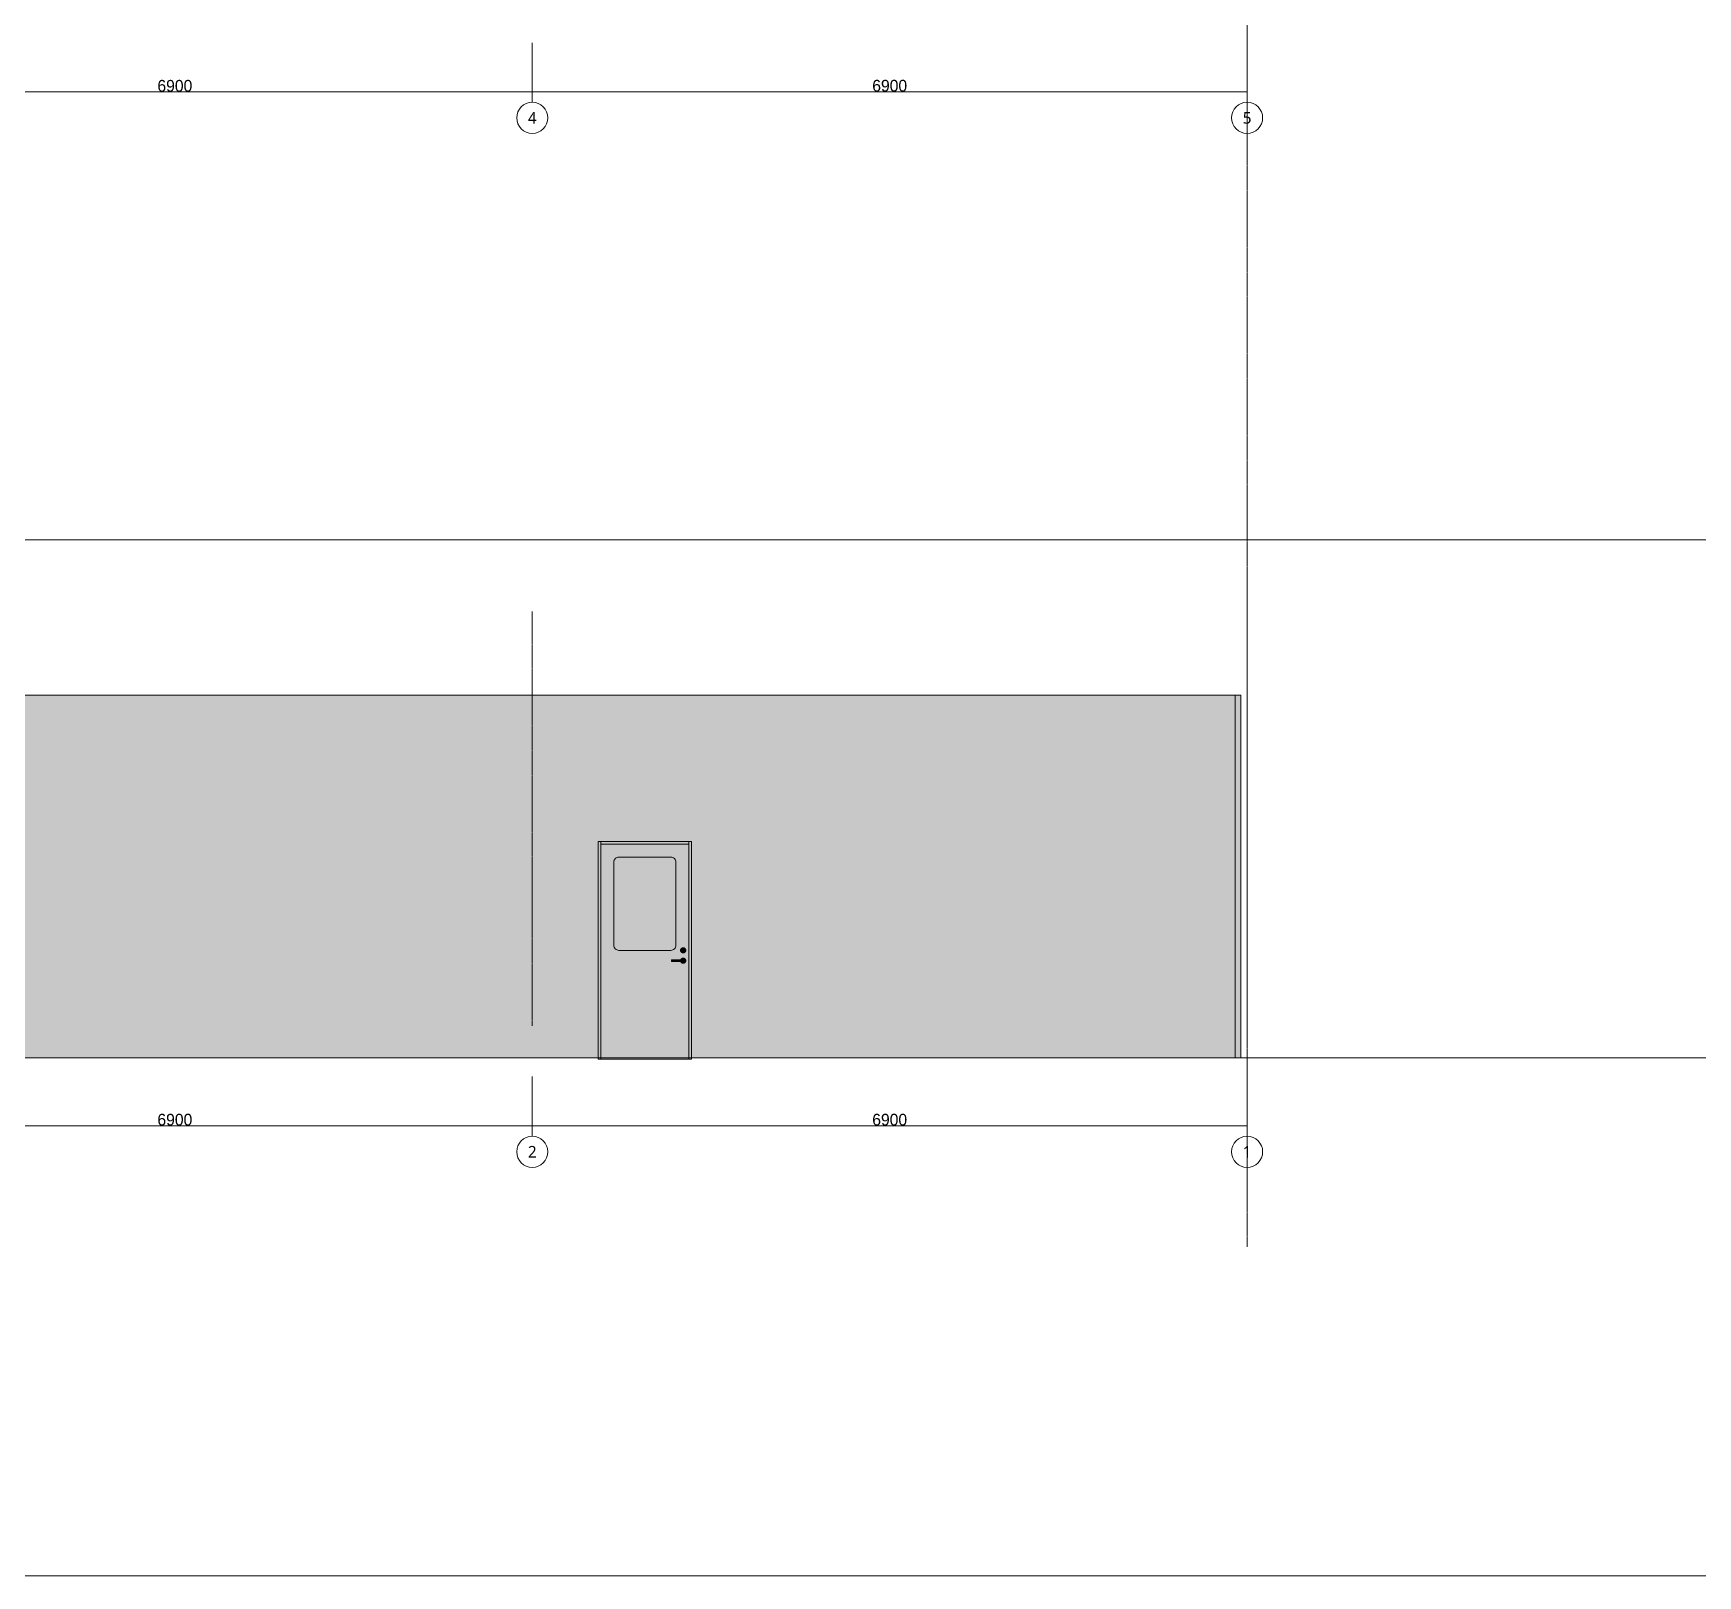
# Model space of a CAD drawing. Header units: millimetres. Extents: x -376000 to 292178, y -193032 to 188048.
# Drawn here: x -291931 to -275866, y -166307 to -151416 of the extents above; entities that cross this region are included whole.
import ezdxf

# ---------------------------------------------------------------- set-up
doc = ezdxf.new("R2010")
doc.units = ezdxf.units.MM
doc.header["$PDMODE"] = 1
doc.header["$PDSIZE"] = -2
doc.linetypes.add('ラインタイプ-6', pattern=[5.291531, 3.175, -1.058062, 0.352704, -0.705764])
for name, color, linetype, lineweight, true_color in [('02_0.25', 1, 'Continuous', 25, 0xff0000), ('04_0.10', 7, 'Continuous', 9, 0x0099ff), ('06一点鎖線', 7, 'ラインタイプ-6', 9, 0x9999ff)]:
    doc.layers.add(name, color=color, linetype=linetype, lineweight=lineweight, true_color=true_color)
for name, color, linetype, lineweight in [('07_文字・記号', 7, 'Continuous', 9), ('_平面図(既存部) (2D)', 7, 'Continuous', 5), ('_平面図（新設） (2D)', 7, 'Continuous', 5), ('寸法', 7, 'Continuous', 5)]:
    doc.layers.add(name, color=color, linetype=linetype, lineweight=lineweight)
doc.styles.add('Hiragino Kaku Gothic Pro W3', font='', dxfattribs={"bigfont": 'Hiragino Kaku Gothic Pro W3'})
doc.styles.add('Hiragino Sans W3', font='', dxfattribs={"bigfont": 'Hiragino Sans W3'})
doc.styles.add('Yu Gothic UI Semilight', font='Yu Gothic UI Semilight.ttf')
doc.styles.get('Hiragino Kaku Gothic Pro W3').set_extended_font_data('Hiragino Kaku Gothic Pro W3')
doc.styles.get('Hiragino Sans W3').set_extended_font_data('Hiragino Sans W3')
doc.dimstyles.new('建具表寸法', dxfattribs={"dimtxt": 161.781684, "dimasz": 0.199988, "dimexe": 0, "dimexo": 0.3, "dimgap": 0.005, "dimtad": 1, "dimdsep": 46, "dimtxsty": 'Hiragino Sans W3', "dimblk": 'DOT', "dimblk1": 'DOT', "dimblk2": 'DOT', "dimcen": 0, "dimazin": 0, "dimtfac": 1, "dimtix": 1, "dimtmove": 0, "dimatfit": 0, "dimldrblk": 'VW_FILLEDARROW', "dimfxl": 1, "dimfrac": 2, "dimtolj": 1, "dimarcsym": 0})

# ---------------------------------------------------------------- blocks, each defined once
blk = doc.blocks.new('平面図(既存部) (2D)')
at = {"layer": '06一点鎖線'}
blk.add_line((-280215.115, -145132.67), (-280215.115, -163132.67), dxfattribs=at)
blk = doc.blocks.new('グループ-576')
at = {"layer": '04_0.10', "linetype": 'Continuous', "lineweight": 0, "true_color": 0xf8f8ef}
blk.add_hatch(color=7, dxfattribs=at).paths.add_polyline_path([(-432, 975), (418, 975), (418, -1100), (-432, -1100)])
at = {"layer": '04_0.10', "linetype": 'Continuous', "lineweight": 0, "true_color": 0xd9e6cf}
h = blk.add_hatch(color=254, dxfattribs=at)
edge = h.paths.add_edge_path()
edge.add_arc((243, 0), 50, 270, 360, ccw=False)
edge.add_line((243, -50), (-257, -50))
edge.add_arc((-257, 0), 50, 180, 270, ccw=False)
edge.add_line((-307, 0), (-307, 800))
edge.add_arc((-257, 800), 50, 90, 180, ccw=False)
edge.add_line((-257, 850), (243, 850))
edge.add_arc((243, 800), 50, 0, 90, ccw=False)
edge.add_line((293, 800), (293, 0))
at = {"layer": '04_0.10', "linetype": 'Continuous', "lineweight": 0}
for points in [[(-389, -28), (-388, -28), (-386, -27), (-385, -26), (-383, -26), (-382, -25), (-380, -25), (-378, -25), (-377, -25), (-375, -25), (-373, -25), (-372, -25), (-370, -26), (-369, -26), (-367, -27), (-366, -28), (-364, -28), (-363, -29), (-361, -30), (-360, -31), (-359, -32), (-358, -33), (-357, -35), (-356, -36), (-355, -38), (-354, -39), (-353, -40), (-353, -42), (-352, -44), (-352, -45), (-352, -47), (-352, -48), (-351, -50), (-352, -52), (-352, -53), (-352, -55), (-352, -56), (-353, -58), (-353, -60), (-354, -61), (-355, -63), (-356, -64), (-357, -65), (-358, -67), (-359, -68), (-360, -69), (-361, -70), (-363, -71), (-364, -72), (-366, -72), (-367, -73), (-369, -74), (-370, -74), (-372, -75), (-373, -75), (-375, -75), (-377, -75), (-378, -75), (-380, -75), (-382, -75), (-383, -74), (-385, -74), (-386, -73), (-388, -72), (-389, -72), (-391, -71), (-392, -70), (-393, -69), (-395, -68), (-396, -67), (-397, -65), (-398, -64), (-399, -63), (-399, -61), (-400, -60), (-401, -58), (-401, -56), (-402, -55), (-402, -53), (-402, -52), (-402, -50), (-402, -48), (-402, -47), (-402, -45), (-401, -44), (-401, -42), (-400, -40), (-399, -39), (-399, -38), (-398, -36), (-397, -35), (-396, -33), (-395, -32), (-393, -31), (-392, -30), (-391, -29)], [(-389, -128), (-388, -128), (-386, -127), (-385, -126), (-383, -126), (-382, -125), (-380, -125), (-378, -125), (-377, -125), (-375, -125), (-373, -125), (-372, -125), (-370, -126), (-369, -126), (-367, -127), (-366, -128), (-364, -128), (-363, -129), (-361, -130), (-360, -131), (-359, -132), (-358, -133), (-357, -135), (-356, -136), (-355, -137), (-354, -139), (-353, -140), (-353, -142), (-352, -144), (-352, -145), (-352, -147), (-352, -148), (-351, -150), (-352, -152), (-352, -153), (-352, -155), (-352, -156), (-353, -158), (-353, -160), (-354, -161), (-355, -162), (-356, -164), (-357, -165), (-358, -167), (-359, -168), (-360, -169), (-361, -170), (-363, -171), (-364, -172), (-366, -172), (-367, -173), (-369, -174), (-370, -174), (-372, -175), (-373, -175), (-375, -175), (-377, -175), (-378, -175), (-380, -175), (-382, -175), (-383, -174), (-385, -174), (-386, -173), (-388, -172), (-389, -172), (-391, -171), (-392, -170), (-393, -169), (-395, -168), (-396, -167), (-397, -165), (-398, -164), (-399, -162), (-399, -161), (-400, -160), (-401, -158), (-401, -156), (-402, -155), (-402, -153), (-402, -152), (-402, -150), (-402, -148), (-402, -147), (-402, -145), (-401, -144), (-401, -142), (-400, -140), (-399, -139), (-399, -137), (-398, -136), (-397, -135), (-396, -133), (-395, -132), (-393, -131), (-392, -130), (-391, -129)]]:
    blk.add_hatch(color=254, dxfattribs=at).paths.add_polyline_path(points)
h = blk.add_hatch(color=254, dxfattribs=at)
edge = h.paths.add_edge_path()
edge.add_arc((-384, -150), 7, 89.322, 270.678, ccw=False)
edge.add_line((-384, -143), (-264, -143))
edge.add_line((-264, -143), (-264, -157))
edge.add_line((-264, -157), (-384, -157))
at = {"layer": '04_0.10', "color": 7, "linetype": 'Continuous', "lineweight": 5, "flags": 128}
blk.add_lwpolyline([(-432, 975), (418, 975), (418, -1100), (-432, -1100)], close=True, dxfattribs=at)
at = {"layer": '04_0.10', "color": 251, "flags": 128}
for points in [[(-432, 975), (418, 975), (418, -1100), (-432, -1100)], [(-379, -38), (-374, -38), (-374, -63), (-379, -63)]]:
    blk.add_lwpolyline(points, close=True, dxfattribs=at)
for points in [[(293, 0, -0.414214), (243, -50), (-257, -50, -0.414214), (-307, 0), (-307, 800, -0.414214), (-257, 850), (243, 850, -0.414214), (293, 800)], [(-384, -157, -1.011905), (-384, -143), (-264, -143), (-264, -157)]]:
    blk.add_lwpolyline(points, format="xyb", close=True, dxfattribs=at)
at = {"layer": '04_0.10', "color": 251}
for points in [[(-389, -28), (-384, -25), (-370, -25), (-358, -32), (-351, -43), (-351, -57), (-358, -68), (-370, -75), (-384, -75), (-395, -68), (-402, -57), (-402, -43), (-395, -32), (-389, -28)], [(-389, -128), (-384, -125), (-370, -125), (-358, -132), (-351, -143), (-351, -157), (-358, -168), (-370, -175), (-384, -175), (-395, -168), (-402, -157), (-402, -143), (-395, -132), (-389, -128)]]:
    blk.add_open_spline(points, degree=2, dxfattribs=at)
blk = doc.blocks.new('グループ-577')
at = {"layer": '04_0.10', "color": 251}
blk.add_blockref('グループ-576', (0, 0), dxfattribs=at)
blk = doc.blocks.new('WD_900×2150_Wood')
at = {"layer": '04_0.10', "linetype": 'Continuous', "lineweight": 0, "true_color": 0xf8f8ef, "transparency": 33554687}
for points in [[(-457, 1000), (-432, 1000), (-432, -1100), (-457, -1100)], [(-432, 1000), (418, 1000), (418, 975), (-432, 975)], [(418, 1000), (443, 1000), (443, -1100), (418, -1100)]]:
    blk.add_hatch(color=7, dxfattribs=at).paths.add_polyline_path(points)
at = {"layer": '04_0.10', "color": 7, "linetype": 'Continuous', "lineweight": 5, "transparency": 33554687, "flags": 128}
for points in [[(-457, 1000), (-432, 1000), (-432, -1100), (-457, -1100)], [(-432, 1000), (418, 1000), (418, 975), (-432, 975)], [(418, 1000), (443, 1000), (443, -1100), (418, -1100)]]:
    blk.add_lwpolyline(points, close=True, dxfattribs=at)
at = {"layer": '04_0.10', "color": 7}
blk.add_blockref('グループ-577', (0, 0), dxfattribs=at)
blk = doc.blocks.new('_Dot')
at = {"color": 0, "linetype": 'ByBlock', "lineweight": -2}
blk.add_line((-0.5, 0), (-1, 0), dxfattribs=at)
at = {"color": 0, "linetype": 'ByBlock', "const_width": 0.5}
blk.add_lwpolyline([(-0.25, 0, 1), (0.25, 0, 1)], format="xyb", close=True, dxfattribs=at)
blk = doc.blocks.new('*D962')
at = {"layer": 'Defpoints', "color": 0}
for p in [(-287115, -161489), (-280215, -161489), (-280215, -161965)]:
    blk.add_point(p, dxfattribs=at)
at = {"layer": '寸法', "color": 0, "lineweight": -2}
for p, q in [((-287115, -161489), (-287115, -161965)), ((-280215, -161489), (-280215, -161965)), ((-287103, -161965), (-280227, -161965))]:
    blk.add_line(p, q, dxfattribs=at)
at = {"layer": '寸法', "color": 0, "lineweight": -2, "xscale": 11.999267578125, "yscale": 11.999267578125, "zscale": 11.999267578125, "rotation": 180}
blk.add_blockref('_Dot', (-287115, -161965), dxfattribs=at)
at = {"layer": '寸法', "color": 0, "lineweight": -2, "xscale": 11.999267578125, "yscale": 11.999267578125, "zscale": 11.999267578125}
blk.add_blockref('_Dot', (-280215, -161965), dxfattribs=at)
at = {"layer": '寸法', "color": 0, "insert": (-283665, -161905), "char_height": 113.2, "attachment_point": 5, "style": 'Hiragino Kaku Gothic Pro W3'}
blk.add_mtext('\\A1;6900', dxfattribs=at)
blk = doc.blocks.new('VW_FILLEDARROW')
at = {"color": 0, "linetype": 'Continuous', "lineweight": 5, "transparency": 16777216, "flags": 128}
blk.add_lwpolyline([(-161.3, 43.2), (0, 0), (-161.3, -43.2)], close=True, dxfattribs=at)
blk = doc.blocks.new('*D963')
at = {"layer": 'Defpoints', "color": 0}
for p in [(-294015, -161489), (-287115, -161489), (-287115, -161965)]:
    blk.add_point(p, dxfattribs=at)
at = {"layer": '寸法', "color": 0, "lineweight": -2}
for p, q in [((-294015, -161489), (-294015, -161965)), ((-287115, -161489), (-287115, -161965)), ((-294003, -161965), (-287127, -161965))]:
    blk.add_line(p, q, dxfattribs=at)
at = {"layer": '寸法', "color": 0, "lineweight": -2, "xscale": 11.999267578125, "yscale": 11.999267578125, "zscale": 11.999267578125, "rotation": 180}
blk.add_blockref('_Dot', (-294015, -161965), dxfattribs=at)
at = {"layer": '寸法', "color": 0, "lineweight": -2, "xscale": 11.999267578125, "yscale": 11.999267578125, "zscale": 11.999267578125}
blk.add_blockref('_Dot', (-287115, -161965), dxfattribs=at)
at = {"layer": '寸法', "color": 0, "insert": (-290565, -161905), "char_height": 113.2, "attachment_point": 5, "style": 'Hiragino Kaku Gothic Pro W3'}
blk.add_mtext('\\A1;6900', dxfattribs=at)
blk = doc.blocks.new('*D968')
at = {"layer": 'Defpoints', "color": 0}
for p in [(-294015, -151507), (-287115, -151507), (-294015, -151983)]:
    blk.add_point(p, dxfattribs=at)
at = {"layer": '寸法', "color": 0, "lineweight": -2}
for p, q in [((-294015, -151507), (-294015, -151983)), ((-287115, -151507), (-287115, -151983)), ((-287127, -151983), (-294003, -151983))]:
    blk.add_line(p, q, dxfattribs=at)
at = {"layer": '寸法', "color": 0, "lineweight": -2, "xscale": 11.999267578125, "yscale": 11.999267578125, "zscale": 11.999267578125, "rotation": 180}
blk.add_blockref('_Dot', (-294015, -151983), dxfattribs=at)
at = {"layer": '寸法', "color": 0, "lineweight": -2, "xscale": 11.999267578125, "yscale": 11.999267578125, "zscale": 11.999267578125}
blk.add_blockref('_Dot', (-287115, -151983), dxfattribs=at)
at = {"layer": '寸法', "color": 0, "insert": (-290565, -151924), "char_height": 113.2, "attachment_point": 5, "style": 'Hiragino Kaku Gothic Pro W3'}
blk.add_mtext('\\A1;6900', dxfattribs=at)
blk = doc.blocks.new('*D969')
at = {"layer": 'Defpoints', "color": 0}
for p in [(-287115, -151507), (-280215, -151507), (-287115, -151983)]:
    blk.add_point(p, dxfattribs=at)
at = {"layer": '寸法', "color": 0, "lineweight": -2}
for p, q in [((-287115, -151507), (-287115, -151983)), ((-280215, -151507), (-280215, -151983)), ((-280227, -151983), (-287103, -151983))]:
    blk.add_line(p, q, dxfattribs=at)
at = {"layer": '寸法', "color": 0, "lineweight": -2, "xscale": 11.999267578125, "yscale": 11.999267578125, "zscale": 11.999267578125, "rotation": 180}
blk.add_blockref('_Dot', (-287115, -151983), dxfattribs=at)
at = {"layer": '寸法', "color": 0, "lineweight": -2, "xscale": 11.999267578125, "yscale": 11.999267578125, "zscale": 11.999267578125}
blk.add_blockref('_Dot', (-280215, -151983), dxfattribs=at)
at = {"layer": '寸法', "color": 0, "insert": (-283665, -151923), "char_height": 113.2, "attachment_point": 5, "style": 'Hiragino Kaku Gothic Pro W3'}
blk.add_mtext('\\A1;6900', dxfattribs=at)
blk = doc.blocks.new('平面図（新設） (2D)')
at = {"layer": '02_0.25', "linetype": 'Continuous', "lineweight": 0}
blk.add_hatch(color=255, dxfattribs=at).paths.add_polyline_path([(-292590.115, -157807.171), (-280330.115, -157807.171), (-280330.115, -161307.171), (-292590.115, -161307.171)])
at = {"layer": '04_0.10', "linetype": 'Continuous', "lineweight": 0, "true_color": 0xbbbbbb}
blk.add_hatch(color=9, dxfattribs=at).paths.add_polyline_path([(-280330.115, -157807.171), (-280275.115, -157807.171), (-280275.115, -161307.171), (-280330.115, -161307.171)])
at = {"layer": '02_0.25', "color": 251, "linetype": 'Continuous', "lineweight": 5, "flags": 128}
blk.add_lwpolyline([(-292590.115, -157807.171), (-280330.115, -157807.171), (-280330.115, -161307.171), (-292590.115, -161307.171)], close=True, dxfattribs=at)
at = {"layer": '04_0.10'}
for p, q in [((-274136.181, -156307.171), (-314136.181, -156307.171)), ((-274136.181, -161307.171), (-314136.181, -161307.171)), ((-274136.181, -166307.171), (-314136.181, -166307.171))]:
    blk.add_line(p, q, dxfattribs=at)
at = {"layer": '04_0.10', "color": 251, "linetype": 'Continuous', "lineweight": 5, "flags": 128}
blk.add_lwpolyline([(-280330.115, -157807.171), (-280275.115, -157807.171), (-280275.115, -161307.171), (-280330.115, -161307.171)], close=True, dxfattribs=at)
at = {"layer": '06一点鎖線'}
for p, q in [((-287115.115, -157000), (-287115.115, -161000)), ((-280215.115, -157000), (-280215.115, -161000))]:
    blk.add_line(p, q, dxfattribs=at)
at = {"layer": '07_文字・記号', "color": 7, "linetype": 'Continuous'}
for p, q in [((-287115.115, -151982.55), (-287115.115, -152082.55)), ((-280215.115, -151982.55), (-280215.115, -152082.55)), ((-287115.115, -161964.55), (-287115.115, -162064.55)), ((-280215.115, -161964.55), (-280215.115, -162064.55))]:
    blk.add_line(p, q, dxfattribs=at)
for centre in [(-287115.115, -152232.55), (-280215.115, -152232.55), (-287115.115, -162214.55), (-280215.115, -162214.55)]:
    blk.add_circle(centre, 150, dxfattribs=at)
at = {"layer": '04_0.10', "xscale": -1}
blk.add_blockref('WD_900×2150_Wood', (-286035.064, -160219.671), dxfattribs=at)
at = {"layer": '07_文字・記号', "color": 7, "char_height": 113.068, "attachment_point": 5, "line_spacing_factor": 1.005558, "style": 'Yu Gothic UI Semilight'}
for s, insert in [('4', (-287115.115, -152232.55)), ('5', (-280215.115, -152232.55)), ('2', (-287115.115, -162214.55)), ('1', (-280215.115, -162214.55))]:
    blk.add_mtext(s, dxfattribs=dict(at, insert=insert))
at = {"layer": '寸法'}
for p1, p2, override, picture, middle in [((-287115.115, -151507.171), (-294015.115, -151507.171), {"dimtxt": 113.247179, "dimasz": 11.999268, "dimgap": 0.3, "dimpost": '<>', "dimtxsty": 'Hiragino Kaku Gothic Pro W3', "dimtmove": 2}, '*D968', (-290565.115, -151923.852)), ((-280215.115, -151507.171), (-287115.115, -151507.171), {"dimtxt": 113.247179, "dimasz": 11.999268, "dimgap": 0.75, "dimpost": '<>', "dimtxsty": 'Hiragino Kaku Gothic Pro W3', "dimtmove": 2}, '*D969', (-283665.115, -151923.402))]:
    dim = blk.add_aligned_dim(p1=p1, p2=p2, distance=475.379, dimstyle='建具表寸法', override=override, dxfattribs=at)
    dim.commit()
    dim.dimension.update_dxf_attribs({"geometry": picture, "text_midpoint": middle})
for base, p1, p2, picture, middle in [((-287115.115, -161964.55), (-294015.115, -161489.171), (-287115.115, -161489.171), '*D963', (-290565.115, -161905.402)), ((-280215.115, -161964.55), (-287115.115, -161489.171), (-280215.115, -161489.171), '*D962', (-283665.115, -161905.402))]:
    dim = blk.add_linear_dim(base=base, p1=p1, p2=p2, dimstyle='建具表寸法', override={"dimtxt": 113.247179, "dimasz": 11.999268, "dimgap": 0.75, "dimpost": '<>', "dimtxsty": 'Hiragino Kaku Gothic Pro W3', "dimtmove": 2}, dxfattribs=at)
    dim.commit()
    dim.dimension.update_dxf_attribs({"geometry": picture, "text_midpoint": middle})

msp = doc.modelspace()

# ---------------------------------------------------------------- block references
at = {"layer": '_平面図(既存部) (2D)'}
msp.add_blockref('平面図(既存部) (2D)', (0, 0), dxfattribs=at)

# ---------------------------------------------------------------- next in the draw order: block references
at = {"layer": '_平面図（新設） (2D)'}
msp.add_blockref('平面図（新設） (2D)', (0, 0), dxfattribs=at)

doc.saveas('drawing.dxf')
